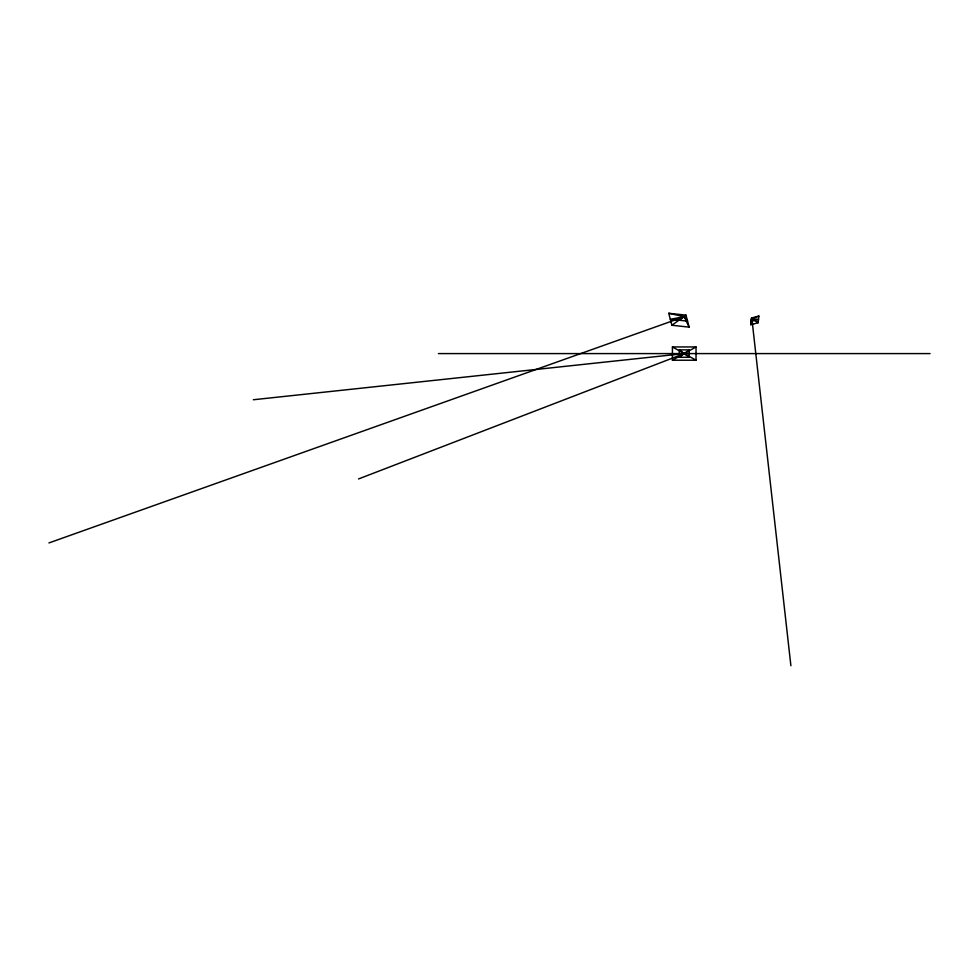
<?xml version="1.0" encoding="UTF-8"?>
<svg xmlns="http://www.w3.org/2000/svg" width="979" height="979" viewBox="0 0 979 979"><rect width="100%" height="100%" fill="white"/><g stroke="black" fill="none" stroke-linecap="round" stroke-linejoin="round"><path stroke-width="1.47" d="M750.758 324.722L751.529 318.04L758.884 316.07L758.113 322.752L750.758 324.722L751.529 318.04M685.985 315.14L671.888 325.261L668.755 313.28L685.985 315.14L689.118 327.133L671.888 325.261M679.316 357.274L689.143 349.895L689.143 357.274L679.316 357.274L679.316 349.895L689.143 349.895M678.936 320.206L684.235 316.707L687.552 321.136L670.321 319.276L684.235 316.707L689.118 327.133M672.426 360.223L696.032 346.945L696.032 360.223L672.426 360.223L672.426 346.945L696.032 346.945M358.522 478.951L684.235 353.59L253.365 399.75M758.884 316.07L751.872 318.713L751.15 321.381L758.492 319.411L751.872 318.713L790.897 665.72M48.95 542.929L684.235 316.707L668.755 313.28M438.408 353.59L930.05 353.59M672.426 346.945L696.032 360.223M754.821 320.39L751.872 318.713L758.113 322.752M679.316 349.895L689.143 357.274"/></g></svg>
